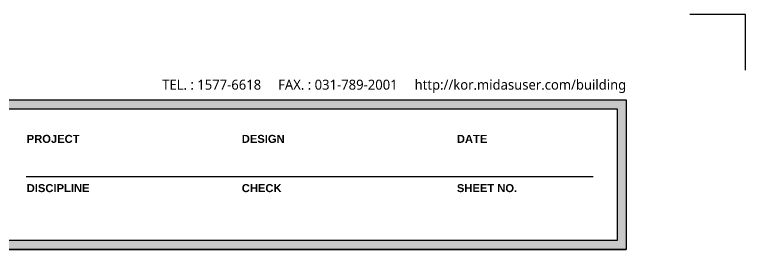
# Model space of a CAD drawing. Extents: x -21 to 6296, y -119 to 8814.
# Drawn here: x 3011 to 6296, y 7758 to 8814 of the extents above; entities that cross this region are included whole.
import ezdxf
from ezdxf.enums import TextEntityAlignment as Align

# ---------------------------------------------------------------- set-up
doc = ezdxf.new("R2010")
doc.units = 0
doc.header["$LTSCALE"] = 30
doc.header["$MEASUREMENT"] = 0
doc.layers.get('0').update_dxf_attribs({"linetype": 'CONTINUOUS'})
doc.layers.get('DEFPOINTS').update_dxf_attribs({"color": 142, "linetype": 'CONTINUOUS'})
doc.layers.add('Frame', color=2, linetype='CONTINUOUS')
doc.layers.add('Hatch', color=7, linetype='CONTINUOUS')
doc.styles.add('ARIAL-BOLD', font='arialbd.ttf')
doc.styles.add('맑은고딕', font='malgun.ttf')

msp = doc.modelspace()

# ---------------------------------------------------------------- hatches: boundary and pattern name
at = {"layer": 'Hatch', "ltscale": 5}
h = msp.add_hatch(color=256, dxfattribs=at)
h.paths.add_polyline_path([(540, 8430), (540, 7758.1), (5759.9, 7758.1), (5759.9, 8430)])
h.paths.add_polyline_path([(5719.9, 8390), (5719.9, 7798.1), (580, 7798.1), (580, 8390)], flags=16)

# ---------------------------------------------------------------- linework, layer by layer
at = {"ltscale": 5}
msp.add_lwpolyline([(540, 8430), (5759.9, 8430), (5759.9, 7758.1), (540, 7758.1)], close=True, dxfattribs=at)
at = {"layer": 'DEFPOINTS', "linetype": 'Continuous'}
msp.add_line((540, 7758.1), (5760, 7758.1), dxfattribs=at)
at = {"layer": 'DEFPOINTS', "ltscale": 5}
msp.add_lwpolyline([(6295.6, 8563.6), (6295.6, 8813.6), (6045.6, 8813.6)], dxfattribs=at)
at = {"layer": 'DEFPOINTS', "linetype": 'Continuous'}
msp.add_lwpolyline([(540, 8430), (5759.9, 8430), (5759.9, 7758.1), (540, 7758.1)], close=True, dxfattribs=at)
at = {"layer": 'Frame', "ltscale": 5}
msp.add_line((3062.8, 8085.9), (5611.2, 8085.9), dxfattribs=at)
at = {"layer": 'Hatch', "ltscale": 5}
msp.add_lwpolyline([(580, 8390), (5719.9, 8390), (5719.9, 7798.1), (580, 7798.1)], close=True, dxfattribs=at)

# ---------------------------------------------------------------- texts
at = {"style": '맑은고딕'}
msp.add_text('TEL. : 1577-6618     FAX. : 031-789-2001     http://kor.midasuser.com/building', height=45, dxfattribs=at).set_placement((5759.9, 8462.6), align=Align.BOTTOM_RIGHT)
at = {"layer": 'Frame', "ltscale": 5, "style": 'ARIAL-BOLD'}
for s, p in [('PROJECT', (3065.8, 8237)), ('DESIGN', (4032.3, 8237)), ('DATE', (4999, 8237)), ('DISCIPLINE', (3065.8, 8015.6)), ('CHECK', (4032.3, 8015.6)), ('SHEET NO.', (4999, 8015.6))]:
    msp.add_text(s, height=36, dxfattribs=at).set_placement(p)

doc.saveas('drawing.dxf')
